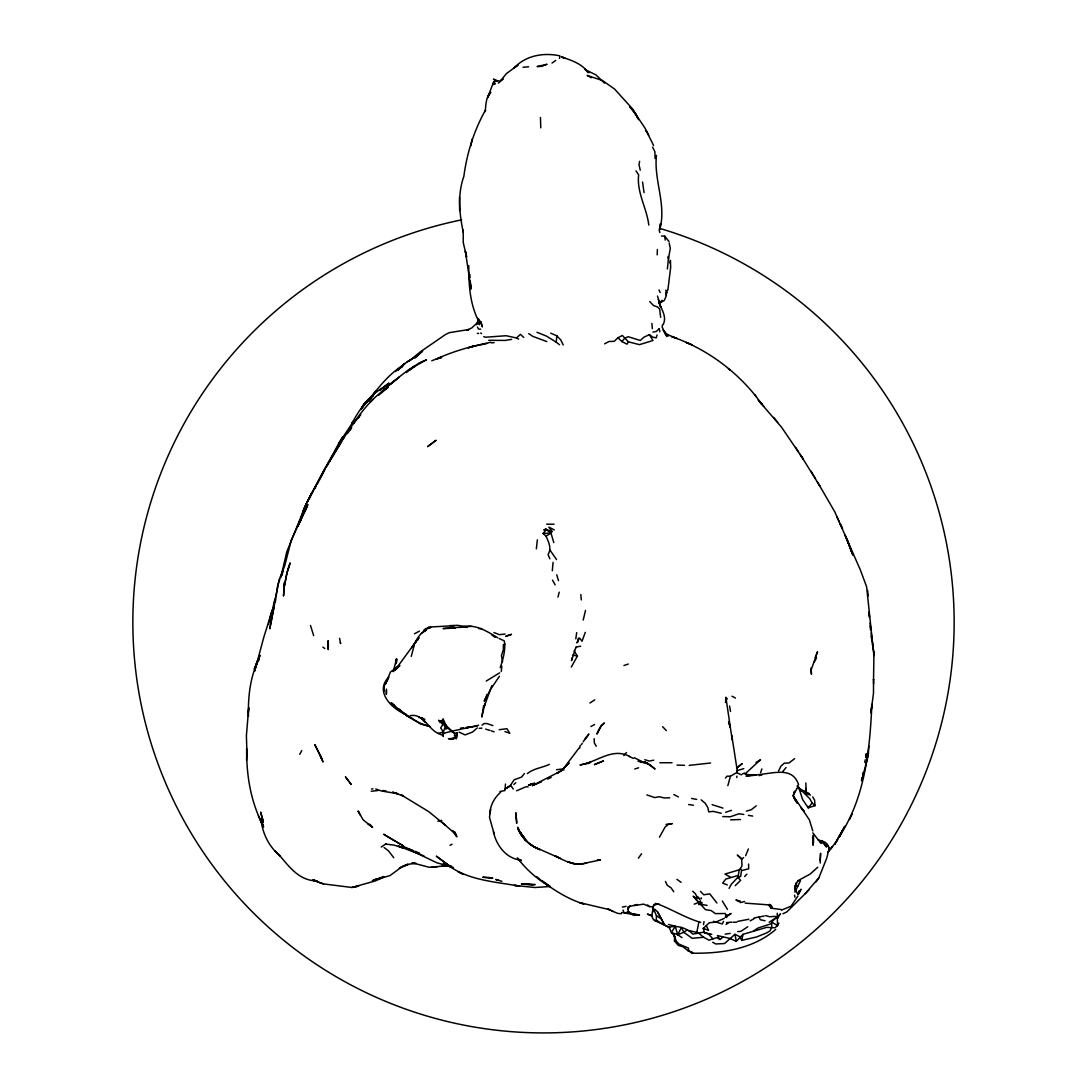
<?xml version="1.0" encoding="UTF-8"?>
<svg xmlns="http://www.w3.org/2000/svg" width="1087" height="1087" viewBox="0 0 1087 1087"><rect width="100%" height="100%" fill="white"/><g stroke="black" fill="none" stroke-linecap="round" stroke-linejoin="round"><path stroke-width="1.5" d="M794.203 792.803L794.624 791.2L793.252 795.806L794.991 800.209M797.94 880.932L800.521 880.619L794.923 892.128L795.236 886.775L797.668 880.85L809.978 874.179L817.777 867.236M873.595 683.94L873.54 679.171L873.486 693.261L870.904 712.95L871.856 704.322C869.926 749.337 865.035 797.749 839.477 836.175L841.555 832.859L838.947 837.194L841.555 832.669L839.572 836.46M805.861 782.993L806.146 791.812M813.538 836.283L813.076 845.251L813.212 835.373L813.484 842.493L812.519 837.072M658.98 301.194L657.526 296.058M540.443 117.491L540.769 127.845M552.305 570.757L553.066 562.346M805.739 793.211L805.793 788.347M868.785 746.035L868.282 755.56L861.624 780.833M386.442 690.449L386.374 694.403L386.456 689.117M536.339 548.84L537.372 539.818M248.325 712.664L248.733 707.664L246.396 735.682L247.062 757.123L246.654 748.807C246.341 774.705 250.621 801.432 262.633 824.585L260.146 819.367M709.879 934.032L703.099 932.279L692.854 934.113C686.753 927.999 677.446 925.078 669.008 927.143L654.456 920.431C649.578 916.232 653.6 912.373 652.676 906.898L655.787 903.433L652.676 906.898L656.439 915.702L656.303 920.594L669.769 927.863M873.54 679.647L873.921 654.347L871.217 632.933M657.2 254.888L657.363 249.466M656.466 155.414C653.681 180.089 666.453 203.962 659.972 228.759L660.475 223.705L659.918 229.439M468.769 265.595C468.687 285.297 469.91 305.461 479.72 323.07L477.845 318.409L479.462 324.796L478.959 322.078M689.457 950.962L691.712 953.177L692.65 952.457L688.438 951.098L683.003 946.736L678.315 945.418L674.456 940.962L674.619 936.641M493.43 82.517L493.539 84.596L495.373 83.794L493.43 82.517L487.601 97.545L490.767 92.259C485.699 97.368 485.943 104.909 485.21 111.567L485.509 110.032C474.068 130.372 466.921 153.05 463.864 176.325C457.355 194.559 459.38 213.609 463.239 232.142L463.225 230.091L463.239 242.523L466.622 257.021L465.372 251.165L470.617 286.343L469.801 280.663M811.038 667.975L811.432 674.239L811.119 670.013L817.573 651.711L815.236 657.418M459.502 197.114L459.624 210.579M666.453 292.552L666.331 295.65L664.266 300.488L660.067 302.879M688.438 951.098L688.56 948.136L678.927 944.073L675.584 940.418L673.682 933.923L675.584 940.418L674.456 940.962M777.232 913.257L777.518 925.662L774.977 927.782L766.756 927.347L743.005 934.331L736.307 941.328L729.581 938.353L717.434 935.567L719.961 939.481L723.222 936.94M505.102 788.917L505.482 784.026M667.391 268.978L668.532 257.483M559.601 344.796L556.231 342.16L556.802 335.788L550.701 333.179M454.502 736.062L454.746 733.453L440.942 721.021L440.235 722.339L442.558 722.801L446.879 727.665L443.183 719.118L440.235 722.339L441.499 721.836L440.942 721.021M276.261 594.63L277.81 584.969L279.767 579.616M501.284 671.426L501.814 666.209M698.941 921.599L696.74 932.809M483.62 705.735L481.786 717.053L485.006 703.371L484.014 707.134L491.84 685.68M666.331 292.09L666.005 294.971L667.105 290.311M795.222 888.147L795.806 883.106M500.21 667.676C503.023 659.293 505.863 649.605 504.286 640.854L499.164 638.531M771.471 905.634L771.118 908.202L781.811 909.602M820.209 863.024L820.59 853.309L820.128 860.578M712.678 942.266L715.789 943.978L724.581 943.516L734.948 934.317L739.962 936.804L741.742 940.35L756.62 936.967L766.811 932.836L769.881 930.988L771.811 927.605L771.566 921.953L780.48 913.854L777.599 917.985L776.933 917.713L778.21 917.455L777.599 917.985L775.126 916.368L769.718 916.749L765.601 915.607M559.52 58.453L559.9 55.872C543.772 52.298 525.605 55.451 514.069 68.005L518.023 65.057L506.365 73.644L499.952 81.498M575.784 638.83L576.708 632.634M451.227 730.709L454.746 733.453L457.342 732.842L455.426 737.774L456.227 738.82L456.472 736.592L453.578 738.372L448.442 738.712L451.39 738.929M577.632 642.458L578.311 638.096M662.445 325.108L662.132 327.16L663.45 329.633M667.853 290.161L670.665 267.429L670.421 260.418L669.972 262.959M275.188 601.858L275.636 599.141M639.604 161.338L639.034 164.721L640.229 170.224M443.183 719.118L442.558 722.801L438.686 720.409L448.686 729.051M703.506 924.629L704.023 921.586M865.728 757.231L866.285 754.011M585.526 610.364L583.203 620.079M862.643 775.031L863.119 772.422M275.174 602.103L275.582 599.861M864.763 762.34L865.238 759.786M579.684 748.114L580.173 745.478M668.6 257.972L670.299 248.325L669.184 243.012M268.503 624.427L270.921 613.639L274.467 604.63M865.714 757.544L866.502 753.644L865.809 756.892M471.065 144.571L470.82 145.767L472.206 139.095M274.318 605.948L269.78 628.762L279.074 579.847L284.712 565.797L291.289 540.13L299.903 521.366L297.838 526.407L306.235 503.648L286.723 552.033L280.731 577.781M572.075 657.852L571.504 660.611L574.833 650.692M741.742 940.35L743.005 934.331M737.366 770.601L736.701 772.572L730.478 776.2L727.828 785.629M411.253 656.412L414.011 646.058M256.736 662.717L254.698 671.1L263.91 636.833L272.878 608.571L272.402 612.375L273.815 602.891L276.492 594.698M490.251 811.405L489.503 817.397L494.069 833.62M736.673 777.531L737.013 776.132M557.957 597.103L559.221 592.17M748.386 848.961L745.641 855.727M490.821 809.516L489.761 813.497C490.332 805.236 494.395 797.736 500.577 792.301M300.148 522.263L304.061 508.811L309.55 497.099L338.573 443.741L353.791 420.832L351.753 423.699C359.349 409.5 368.765 395.777 383.127 387.624L379.472 389.975M269.739 620.215L273.041 609.997M456.092 735.804L456.622 737.76L457.342 732.842L455.358 737.856L455.725 736.864M393.331 671.195L396.538 658.967L396.741 661.983M657.078 334.986L656.222 337.826L652.879 337.201L649.347 334.647L643.83 337.255L640.27 340.462L628.191 336.725L624.78 338.193L621.846 341.549L617.905 337.758L614.209 341.332L609.073 341.481L604.603 343.832M288.381 568.365L290.134 562.903L286.683 573.759L288.884 566.775M799.04 890.837L797.858 894.519L794.583 888.038M725.627 702.188L726.877 698.316L725.572 702.515L725.871 697.215L732.217 739.962L731.891 735.546M760.642 772.68L761.865 768.903M255.812 666.385L257.836 660.203L254.29 669.198L260.01 655.257L258.529 660.312L259.019 659.13C250.064 676.508 247.972 696.903 248.434 716.306M304.061 508.811L302.797 512.656L304.673 507.249M826.242 846.8L823.294 841.623L821.555 841.066L826.242 846.8L827.153 844.096L828.824 847.113L828.824 849.871L826.704 858.214L818.878 877.793L805.209 893.691L786.703 912.007L782.925 913.732M393.304 671.657L395.899 667.472L393.195 671.236M487.017 694.43L484.204 701.224L490.876 688.873L499.422 676.291M621.655 912.455L624.943 913.121L628.137 911.68L628.449 906.966M283.394 570.593L281.682 575.376L281.981 574.751M725.437 917.183L727.121 915.73L725.437 917.183L726.727 915.064L725.437 917.183L726.551 917.319L727.121 915.73L731.103 913.474L727.529 915.947M554.343 529.926L548.867 527.168L552.155 531.584L546.489 529.614L543.038 533.472L546.082 536.149C548.527 542.033 552.019 548.405 548.052 554.574L549.873 558.813M509.681 786.499L514.11 779.827L521.624 777.083L524.382 773.523M585.295 632.362L582.021 641.235L579.575 638.028L576.694 642.865M385.749 683.383L390.437 672.038L399.119 665.652L394.486 669.361M311.235 494.272L309.211 498.648L324.469 469.258L340.571 442.776M306.575 507.493L304.605 511.787L307.825 504.477L300.922 519.953M663.097 324.646C667.336 316.738 661.154 309.088 658.736 301.724L660.679 307.01L658.369 299.401M387.189 681.019L388.82 677.133C373.969 691.658 392.421 709.662 406.687 714.716L402.462 712.637L410.818 718.031M659.469 837.153L665.217 826.867L669.035 823.919L672.282 823.633L666.032 824.394M545.647 529.926L546.122 528.825L543.772 529.912L546.489 529.614L550.987 533.106L553.799 542.59M308.925 498.281L306.982 502.656L312.064 492.397M413.576 646.004C416.253 639.645 419.854 632.96 426.444 630.025L421.348 633.273M797.953 895.973L791.091 906.15L781.689 910.05M304.605 511.787L306.982 506.61L298.069 525.415L300.202 521.366M723.548 921.341L722.284 923.991L713.425 921.287M574.547 651.656L577.455 656.045L571.314 667.038M849.477 819.584L852.303 813.728M778.618 770.887L780.846 766.294L784.298 763.156L789.013 762.979L794.651 758.631M798.551 894.234L800.983 889.234L798.999 893.025M843.104 829.422L834.748 844.3L844.735 826.324L843.865 827.995M842.371 831.093L843.702 828.403M479.136 319.401L476.405 324.755L478.158 321.997L471.867 327.839L466.799 330.326L468.796 329.524L449.271 332.676L445.507 334.524L420.384 351.821L408.726 361.305M778.849 923.08L777.518 925.662L771.566 921.953M814.272 662.187L816.486 657.88M324.741 469.869L319.469 480.019M669.008 927.143L671.426 932.483L677.69 934.698L681.454 927.496L683.832 932.347L692.161 938.285L703.683 937.266L708.982 940.187L716.713 937.66L719.961 939.481M325.91 467.695L340.747 443.143M317.458 483.729L318.79 481.256M335 451.866L337.527 447.205M299.754 754.324L301.765 750.641M729.051 888.392L731.306 884.302L738.875 876.231L738.046 877.426L740.614 880.348L735.206 885.674M332.296 456.391L329.13 461.907L334.619 452.246M443.075 723.833L440.724 728.018L443.414 731.931L443.265 736.47L442.599 734.241M342.636 436.838L338.573 443.741M361.047 409.5L365.558 402.475L370.735 397.421L362.27 406.769L365.558 402.475L371.156 397.584L363.275 405.016L373.602 395.695M617.905 337.758L622.362 335.475L628.368 341.821L627.022 344.171L621.846 341.549M574.126 651.072L576.572 646.792M793.252 795.222L796.703 789.176M339.198 444.583L336.984 448.401C351.21 427.137 364.159 403.753 385.627 388.847L381.7 392.135L389.88 384.268L407.312 370.681L417.612 364.023L426.457 359.851L418.726 363.588L423.536 361.183M311.045 494.68L313.301 490.848M314.157 489.395L315.882 486.473M384.961 684.796L386.442 682.283M361.849 407.965L363.153 405.818L361.387 408.658L375.966 390.953L373.235 394.432C382.108 382.869 392.149 371.645 404.772 364.063M417.53 640.039L418.971 637.675M417.449 640.161L418.726 638.069M350.163 429.963L351.699 427.49M668.464 924.439L675.272 926.287L671.426 932.483L675.136 936.614M837.547 840.115L827.71 852.425M583.203 741.864L586.586 736.47M581.314 744.772L582.238 743.413M816.092 881.883L818.878 877.793M354.213 422.925L353.778 423.563L356.359 419.854M665.665 294.006L666.725 292.471L665.76 290.215M579.126 747.924L562.577 769.718M627.675 909.099L630.052 905.729M585.051 739.432L588.909 734.01L586.667 737.122M347.378 433.523L350.707 428.876M399.934 665.597L394.894 670.38L416.62 640.719M411.579 647.635L416.579 640.827L414.65 643.422M638.382 858.146L641.547 853.811M725.518 778.088L726.931 776.2L730.478 776.2M652.771 911.979L654.863 909.303L657.662 912.034L664.388 924.643L657.662 912.034M797.518 786.58L809.761 798.687L812.152 803.008L808.225 807.845L802.641 799.584L798.619 787.219L796.458 788.605M782.789 771.553L786.064 767.517M359.321 416.498L357.365 418.889L360.735 414.867M828.865 850.931L832.574 846.624L830.21 849.341M623.789 755.547L626.492 752.544M659.062 303.368L662.024 300.325M378.724 395.192L388.304 387.108M402.272 366.414L398.793 368.914L404.486 363.669L397.951 370.259L403.644 364.172L415.764 356.726L422.639 351.087L414.962 358.044M744.609 876.489L746.918 874.152M805.209 893.691L808.918 889.913M704.593 933.067L703.248 928.434L709.512 922.564M561.028 771.24L569.099 762.816L561.435 770.438L556.938 773.455L560.525 771.199L532.277 785.684L541.557 781.811M658.953 328.885L656.195 331.535L652.92 332.065M483.769 336.603L485.441 337.242L506.162 335.72L516.474 337.975L520.388 334.361L523.73 337.418M423.848 631.425L428.563 627.09L454.257 625.677L449.923 625.568M748.59 864.056L748.685 868.812L741.551 870.565L740.682 876.394L738.046 877.426L739.146 870.143L742 866.013L741.647 859.328L743.59 857.575M513.852 784.488L515.795 782.735M498.349 83.101L503.118 78.943L499.612 81.321M477.234 727.937L472.6 731.986L465.114 734.921L459.135 732.122M736.578 768.251L742.272 763.522L737.774 767.096M797.138 786.037L798.592 784.8C791.322 761.661 762.911 778.564 745.954 774.189M744.88 774.08L760.465 759.799L756.008 762.463M775.751 929.426C752.951 949.25 720.912 953.734 691.712 953.177M423.889 630.107L425.533 628.734L430.737 627.43L427.218 628.734M386.007 385.572L387.665 384.445L382.529 388.005L388.956 383.113L380.749 389.975M406.429 372.501L413.78 366.659L415.125 365.735L408.698 370.45L421.715 362.093M392.489 382.447L390.831 383.82L399.119 377.216L388.29 385.926M499.653 672.839L486.269 681.046M817.859 839.64L823.294 841.623L821.025 843.458L812.845 832.846M395.464 371.509L402.38 366.305M482.003 725.151L484.082 723.534L487.071 723.589L492.887 725.586M756.267 805.834L751.253 809.747L746.402 811.119M398.793 368.914L402.856 366.197M380.817 392.556L383.942 390.151M381.238 847.045L385.939 843.865M726.089 924.48L728.439 922.686M687.364 929.698L683.832 932.347L677.69 934.698L675.272 926.287M769.175 922.252L777.912 916.477M385.192 389.255L387.679 387.475L384.92 389.404M552.019 63.073L555.702 60.464M594.603 724.472L590.893 726.524M493.838 81.715L498.145 80.846M589.928 703.017L594.752 699.824M506.162 788.455L510.863 785.33L507.439 787.382M504.871 789.257L509.355 786.281M747.734 926.749L740.899 931.342L737.679 931.627M481.921 728.154L479.177 728.331M753.345 931.07L758.169 927.972L771.308 923.705M442.817 733.576C454.556 730.219 466.853 728.127 478.633 725.192M546.082 536.149L550.987 533.106L543.038 533.472M724.187 918.42L715.463 922.197L710.096 922.646M527.317 773.631C533.785 768.319 542.087 767.843 549.329 764.365M750.152 920.893L754.065 918.664M450.059 845.373L452.056 844.246M407.177 361.658L411.756 359.158M414.5 633.775L419.433 631.099M742.299 774.08L744.486 773.034M383.562 876.516L372.284 880.769L390.016 875.565L403.005 866.04L408.073 864.206L399.296 868.078L409.636 864.056L415.207 863.581M726.551 917.319L725.26 913.515L715.368 913.61L711.251 910.607L705.436 909.629L693.18 896.191L695.069 897.848L697.338 896.802L695.748 899.221L697.908 901.395M547.617 779.053L551.136 777.436M436.458 358.968C453.687 351.047 472.179 346.06 490.74 342.31M384.159 876.937L375.097 881.013L351.835 887.468L323.505 883.921L312.676 880.185L315.04 880.796C298.979 879.913 289.509 867.127 280.038 855.985C268.965 846.596 262.198 833.267 261.029 818.81L263.557 827.058L258.38 815.875M731.456 810.358L725.613 812.288M694.199 904.153L699.321 902.292L701.115 904.398L698.982 902.482L700.205 903.379L702.039 902.618L701.115 904.398L698.561 904.479L700.436 900.81L701.115 904.398L707.107 905.376M634.754 768.998L638.585 767.802M431.77 360.775L440.955 357.243M637.199 904.493L628.014 906.993M736.565 770.737L743.793 768.658M738.019 875.511L725.763 879.07L722.678 883.147L727.298 884.927M516.597 790.806L525.959 786.73L528.146 786.934M623.924 665.529L628.286 664.062M470.386 347.12L468.307 347.799L475.155 345.761M812.696 796.893L814.598 800.141L815.033 805.657L808.225 807.845L807.954 806.377M410.084 715.654C423.414 713.181 427.626 728.507 438.129 733.426L443.414 731.931L445.249 726.741L446.05 729.295M473.348 346.209L471.554 346.699L486.786 343.56M653.722 905.118L658.831 903.745M740.274 902.645L744.609 901.476M378.276 878.785L373.874 879.926L382.216 877.916M499.191 729.69L506.922 728.711L509.83 733.277L504.952 731.605M624.943 913.121L636.343 914.806L634.047 915.376L628.137 911.68M436.39 359.009L441.635 357.705M759.242 775.602L761.919 774.949M748.834 919.262L737.57 921.409M586.994 862.752C575.648 867.086 564.71 860.809 554.9 855.741L560.525 858.526M581.98 863.825L574.656 863.839L567.319 861.706L576.205 864.179L574.656 863.839L581.328 863.961L600.459 859.912L597.456 859.885M634.074 905.62L643.599 904.139L649.605 906.626L652.825 906.816M754.161 917.985L764.202 916.001M437.898 821.201L441.77 820.413M351.835 887.468L358.71 886.082L353.52 887.128M622.362 907.088L626.058 906.341M653.763 760.18L649.292 761.077L644.808 759.718M689.199 765.357L710.585 763.006M695.069 897.848L698.017 897.278L699.729 899.153L698.017 897.278L695.748 899.221L695.069 897.848L698.194 897.522M589.127 763.21L579.996 764.963L590.689 762.313L586.926 763.21C600.975 758.74 614.522 748.332 629.577 756.403M499.925 791.499L504.979 790.548M741.212 869.233L725.015 874.057L730.641 877.331M471.772 726.755L466.241 727.746L477.342 726.021M576.056 647.01L580.703 646.221M511.664 339.348L505.265 340.421L488.729 340.313M459.937 627.579C474.014 622.81 486.256 630.854 497.751 637.797M725.192 934.154L730.151 933.407M556.517 769.705L561.517 769.12L564.058 770.004M437.626 866.556L429.311 867.304L412 862.765L416.321 863.377M471.174 626.37L443.075 628.558L455.317 628.055M465.671 626.71L462.682 627.05L467.043 627.403M466.418 727.488L469.761 727.108M435.004 866.882L431.621 867.263L446.866 865.632L442.246 865.279L447.056 865.714M371.469 789.026L372.977 788.863M505.02 634.074L499.395 634.659L493.933 632.552M491.46 342.881L494.15 342.609M505.292 644.401L503.335 644.605L503.376 649.7L501.447 655.529L502.534 661.752M460.739 728.045L463.402 727.801M730.654 819.843L740.437 819.516M523.024 67.245L528.608 66.783M726.51 922.591L731.904 922.156M820.305 841.854L823.294 841.623M452.613 625.636L457.491 625.31L466.337 626.683M659.85 762.721L672.038 762.734M677.011 765.126L684.552 765.302M478.905 628.694L481.663 628.544M371.265 791.241L377.963 790.534M768.495 905.24L771.566 906.504L772.409 908.134L771.118 908.202L769.093 905.512M532.847 884.682L535.13 884.587L521.393 884.003L532.847 884.682L523.961 884.274M669.687 797.804L664.239 797.94L659.157 796.73L654.741 797.6L646.86 794.923M733.222 922.279L736.701 922.197M494.313 81.376L496.297 81.348L493.444 79.106L497.819 80.846L495.373 80.9L496.297 81.348M549.873 886.516L534.886 887.508L514.396 885.389L519.559 885.959M770.778 905.009L745.152 903.134M546.666 524.179L554.044 524.219M794.964 885.864L797.967 885.959M477.288 333.396L478.606 333.451M722.773 816.568L730.247 816.785L738.847 813.81L743.78 814.462M661.48 235.988L664.809 236.192L669.021 241.545M385.681 844.042L394.309 845.156L403.508 848.173L398.25 846.012L423.876 855.877M516.23 885.579C494.558 881.856 470.997 880.09 452.097 867.997M621.329 913.719L617.701 913.406L607.633 908.977L609.97 909.778L579.656 902.631L583.868 904.004C569.615 899.696 556.408 891.734 544.438 882.861L548.609 885.783L543.622 882.44M654.456 920.431L657.649 920.743M448.428 865.782L451.553 866.108M630.664 913.501L639.564 914.941L634.047 915.376L628.014 911.341M698.927 932.918L688.723 930.499M637.974 761.226L647.58 762.992M640.909 762.177L643.613 762.517L634.428 757.693M721.279 813.293L713.357 811.364L708.67 811.853L707.922 807.804L705.354 803.375L701.169 799.855M638.789 761.24L645.773 762.449L655.067 769.025L649.809 764.541L640.053 761.389M688.615 804.529L693.452 805.25M632.702 914.221L636.343 914.806M382.869 790.521L386.198 791.064M748.372 815.345L752.707 816.092M804.611 791.499L801.309 790.901L798.619 787.219L799.339 788.754L809.367 793.619M706.02 933.325L711.727 934.344M641.479 761.661L645.773 762.449L641.996 761.661M429.908 726.496L420.37 723.942L412.978 718.928M691.577 798.442L696.685 799.393M572.645 655.094L577.455 656.045M547.97 530.741L552.155 531.584M453.347 867.453L436.933 862.806L402.503 846.352L412.544 850.265M765.071 920.757L760.411 919.792L758.767 916.884M429.188 726.116C414.487 722.733 402.122 712.651 391.157 702.691L394.663 705.517M712.107 804.665L722.991 808.103M449.298 865.524L443.129 864.002L453.116 868.133M375.749 788.999L381.401 790.969L397.828 793.727L392.556 792.151L403.372 796.024L401.402 795.005L428.862 811.717L445.48 825.332L440.507 820.916M657.336 903.854C671.983 909.33 685.489 917.971 700.694 922.401M740.369 901.164L735.913 899.941L739.133 901.762M805.059 793.469L810.522 795.059M562.686 57.421C572.02 60.451 582.428 64.011 588.067 72.612L585.051 68.97L589.1 72.652L585.458 69.799L595.907 74.84L604.562 83.142M498.879 880.429L495.74 879.478L501.895 881.34M485.631 729.119L490.047 730.464M562.115 57.298L564.995 58.182L561.422 56.673M316.738 881.109L317.621 881.394L313.273 879.967L315.583 880.728M628.368 341.821L639.455 344.661L652.961 340.503L649.347 334.647M491.419 730.912L494.15 731.823M677.187 338.519L671.671 336.63C704.661 347.949 734.717 369.458 756.28 396.782M318.002 881.978L323.505 883.921M703.248 928.434L708.588 930.35L706.319 925.784M675.856 338.057L664.768 333.424L668.682 335.815L664.239 332.201L663.111 329.85L667.01 334.782L665.162 333.057M821.555 841.066L825.658 842.547L828.81 847.547M444.406 864.518L447.613 865.768M409.337 849.341L415.22 851.814M438.129 733.426L441.852 735.002M415.451 851.434L419.677 853.241M418.984 717.311L424.406 719.689L421.484 718.208L425.574 722.393L421.253 717.529M628.639 756.267L633.517 758.441M652.268 915.797L647.431 914.072L651.82 915.947M480.671 329.171L478.647 329.157L477.438 327.078M412.408 718.398L406.878 715.817L399.187 709.091M529.165 843.526L534.6 847.099C526.991 842.724 520.442 835.781 517.888 827.248C520.918 837.846 529.899 845.863 540.022 849.667L534.233 846.855L559.832 858.187M536.992 332.282L546.462 336.1L556.231 342.16M546.815 341.576L532.82 336.386L528.717 333.627M736.701 772.572L741.388 774.868M438.686 720.409L441.499 721.836M673.845 794.57L678.437 796.893M516.474 337.975L518.621 339.13M611.098 910.39L613.353 911.585M732.027 696.223L735.437 698.058M396.85 842.208L403.522 845.944L383.657 834.272L395.641 841.501M591.233 77.748L587.143 75.411L602.334 80.479L614.495 88.957L633.449 109.896L638.531 119.665M422.177 717.991L424.84 719.608M447.858 864.844L436.322 856.148L450.371 866.502M480.644 333.043L481.541 333.587M529.845 844.096L534.573 847.058M656.439 915.702L660.665 918.474M453.496 732.393L450.072 730.097L452.206 731.904M370.001 824.367L372.596 827.438L363.167 819.843L358.099 811.133L360.463 815.332M677.69 934.698L681.997 937.633M676.902 879.342L681.087 882.318M322.866 647.118L324.755 648.491M728.453 368.873L730.002 370.015M384.078 847.534L388.467 850.822L393.752 857.738M491.8 634.89L495.074 637.362M542.345 881.462L536.665 876.584M542.331 880.823L550.28 886.598C537.345 879.573 526.203 869.478 517.29 857.82M371.795 826.731L368.085 823.864L370.164 825.481M446.648 863.621L447.531 864.314M741.049 857.983L737.299 855.034L741.647 859.328M647.553 904.982L649.605 906.626M698.52 933.094L703.683 937.266M443.7 823.742L456.092 834.667L452.545 830.509M692.691 891.245L695.3 893.623L697.582 897.916M812.152 803.008L815.033 805.657M518.513 859.056L520.863 861.013L517.534 859.165L521.352 860.225C506.338 858.839 496.243 845.509 493.416 831.609M523.554 836.786L518.594 830.672L525.388 839.327L518.064 829.191L522.113 836.093L526.747 841.256L520.904 834.137M274.862 850.768L280.038 855.985M700.463 891.408L703.751 894.791L709.784 893.854L716.931 903.039M649.7 301.561L653.559 305.556L657.567 306.969L659.605 308.925L660.665 317.336M662.608 726.7L666.317 730.559M556.802 335.788L560.756 339.932L563.229 344.973M708.045 933.624L712.936 938.855M513.254 789.08L511.569 786.594M523.526 837.669L519.11 830.916L525.374 840.061L520.225 832.52L522.303 836.283M759.636 401.782L781.553 427.232L803.375 459.312L799.91 454.094M762.069 404.486L758.237 400.016L763.848 406.456M549.805 549.818L556.53 559.574M453.32 831.446L456.893 836.854L454.488 831.732L455.874 835.672L455.127 833.213M773.672 417.408L777.694 422.286M760.153 402.231L762.014 404.541L754.691 394.581M358.221 811.323L359.104 812.424M699.321 902.292L700.205 903.379M769.406 904.302L772.409 908.134M447.273 726.986L444.705 723.398L444.963 725.871M801.323 456.2L819.775 485.957L817.288 481.69M727.475 909.411L722.312 901.001M673.723 891.734L670.978 887.753L667.228 885.307L665.461 881.448M635.977 170.863L638.653 174.858C636.547 192.413 646.751 207.93 648.803 225.063M798.537 452.015L795.589 447.396M819.489 485.481L834.843 511.95L860.333 569.887L866.624 586.776L873.214 649.156L872.413 643.884M637.553 117.478L634.468 112.355L644.89 127.94L653.613 145.59M815.522 478.688L811.024 471.16M793.836 797.07L797.287 803.157L793.252 795.806L809.367 819.815L812.777 830.903M596.247 746.253L594.304 742.829L594.168 738.671M552.495 580.145L555.158 584.874M648.64 135.209L646.004 130.413L647.132 132.492M652.608 147.18L654.877 151.677L655.081 158.525M842.561 528.825L840.061 523.662L841.786 527.249M666.154 335.054L666.902 336.63L664.442 331.331M839.368 522.073L836.854 516.651L837.316 517.684M659.021 289.944L660.149 292.593M847.48 540.769L845.197 535.347L853.05 555.416M848.716 543.948L852.521 554.098L851.067 550.117M849.518 546.095L851.393 550.987M623.041 910.077L623.952 912.496M313.64 635.596L310.515 625.487M340.258 642.499L340.639 643.613L339.592 638.327M441.295 721.374L441.675 722.488M556.721 574.792L558.514 580.635M659.102 229.819L659.85 232.536M737.108 769.745L731.999 736.877M667.962 256.437L668.668 259.399M794.543 895.199L794.95 897.223M734.948 934.317L736.307 941.328M871.951 641.235L871.163 635.868M644.047 192.589L642.566 182.045M659.32 328.763L659.836 331.834M729.581 705.993L730.491 711.482M870.782 629.93L870.13 623M675.149 937.089L675.584 940.418M470.304 284.223L470.929 289.142L470.426 282.009M868.961 612.008L869.518 616.601M873.174 647.376L873.744 652.58M664.809 236.192L665.217 240.078M870.211 625.99L870.619 630.311M867.616 590.499L868.133 596.016M869.097 614.617L869.369 617.443M701.21 897.808L701.292 898.745M469.856 274.549L470.127 277.443M580.838 594.575L581.3 599.942M651.901 323.41L652.336 328.654M726.252 916.49L726.333 917.455M384.255 691.128L384.037 686.25L384.241 690.544M246.545 757.911L246.64 760.166M873.635 651.493L873.717 655.801M659.374 228.297A410.669 410.669 0 0 1 871.054 869.953A410.669 410.669 0 0 1 196 841.093A410.669 410.669 0 0 1 461.676 219.846M328.274 643.477L328.247 649.632L328.084 640.664L328.328 646.575L328.274 643.477M396.51 658.912L395.953 663.695L396.538 658.967M284.02 589.67L283.517 595.758L284.02 589.67M284.468 582.591L283.924 588.271L287.036 572.509L283.761 589.222L284.468 582.591M862.181 777.64L861.502 780.439L862.168 777.708M598.652 729.893L596.912 734.092L601.478 725.654L604.399 722.964L600.839 726.13L598.652 729.893M344.307 436.879L341.44 441.077L344.307 436.879M369.797 402.448L373.018 399.337L369.797 402.448M435.873 440.398L427.734 446.567L435.873 440.398M603.421 760.968L594.494 764.569L603.421 760.968M546.788 64.35L541.543 66.402L537.1 66.552L546.788 64.35M511.42 634.4L505.998 636.18L511.42 634.4M533.119 783.632L528.486 785.181L534.763 783.238L528.499 785.127L533.119 783.632M750.927 775.303L745.981 776.091L756.253 775.153L750.927 775.303M453.578 738.372L449.801 738.915L454.176 738.725L453.578 738.372M488.973 877.549L482.764 877.236L492.805 878.201L488.973 877.549M692.039 344.878L686.25 342.432L692.174 345.014M463.347 874.369L458.035 871.652L463.347 874.369M351.183 784.42L345.517 776.96L351.183 784.42M804.258 811.554L800.956 807.437L804.163 811.459M632.688 110.249L629.672 106.417L635.759 114.271L632.688 110.249M319.089 753.033L314.782 744.609L321.507 758.21L319.089 753.033M321.494 758.278L320.325 755.587L323.029 762.014L321.494 758.278M849.151 544.981L847.14 539.954L849.151 544.981M482.356 326.684L480.59 321.372L482.356 326.684M729.594 724.784L728.575 721.591L730.138 727.203L729.594 724.784M263.326 821.881L260.703 812.329L263.326 821.881M516.379 818.171L515.795 812.763L516.719 823.267L516.379 818.171"/></g></svg>
